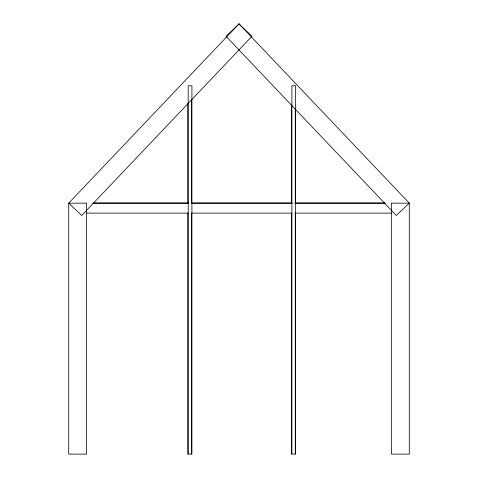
<?xml version="1.0" encoding="UTF-8"?>
<svg xmlns="http://www.w3.org/2000/svg" width="478" height="478" viewBox="0 0 478 478"><rect width="100%" height="100%" fill="white"/><g stroke="black" fill="none" stroke-linecap="round" stroke-linejoin="round"><path stroke-width="0.72" d="M93.778 203.042L188.493 203.036M191.481 203.036L292.166 203.031M295.153 203.031L384.653 203.025M92.613 203.15L188.213 203.15M191.2 203.15L292.028 203.15M295.016 203.15L385.388 203.15M86.638 213.11L188.213 213.11M191.2 213.11L292.028 213.11M295.016 213.11L391.363 213.11M295.261 108.888L295.261 203.58M295.261 213.272L295.261 454.1M291.897 454.1L291.897 85.777L295.613 85.777L295.613 454.1L291.544 454.1L291.544 213.272M291.544 105.16L291.544 203.58M191.559 99.197L191.559 203.58M191.559 213.272L191.559 454.1M188.195 454.1L188.195 85.777L191.911 85.777L191.911 454.1L187.842 454.1L187.842 213.272M187.842 103.672L187.842 203.58M239 23.9L68.713 203.15L68.713 454.1L86.638 454.1L86.638 203.15L68.713 203.15L81.708 215.494L251.996 36.244L239 23.9L226.004 36.244L396.292 215.494L409.288 203.15L239 23.9M409.288 203.15L391.363 203.15L391.363 454.1L409.288 454.1L409.288 203.15"/></g></svg>
